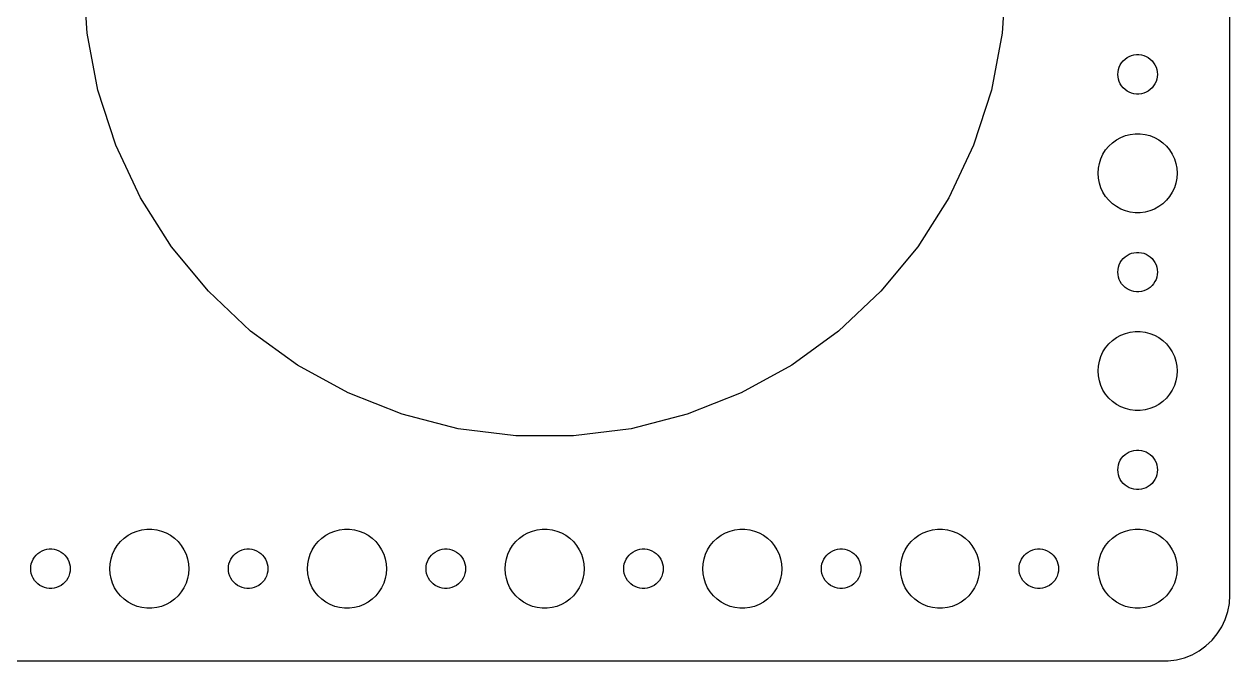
# Model space of a CAD drawing. Header units: metres. Extents: x -90 to 90, y 62 to 280.
# Drawn here: x -2 to 89.5, y 176 to 224.3 of the extents above; entities that cross this region are included whole.
import ezdxf

# ---------------------------------------------------------------- set-up
doc = ezdxf.new("R2010")
doc.units = ezdxf.units.M

msp = doc.modelspace()

# ---------------------------------------------------------------- linework, layer by layer
for p, q in [((89.5, 181), (89.5, 275)), ((2.77597, 223.613), (2.5, 228)), ((72.5, 228), (72.224, 223.613)), ((3.59958, 219.296), (2.77597, 223.613)), ((72.224, 223.613), (71.4004, 219.296)), ((81.2865, 221.382), (81.4065, 221.527)), ((81.4065, 221.527), (81.5439, 221.656)), ((81.5439, 221.656), (81.6963, 221.766)), ((81.6963, 221.766), (81.8613, 221.857)), ((81.8613, 221.857), (82.0365, 221.927)), ((82.0365, 221.927), (82.2189, 221.973)), ((82.2189, 221.973), (82.4058, 221.997)), ((82.4058, 221.997), (82.5942, 221.997)), ((82.5942, 221.997), (82.7811, 221.973)), ((82.7811, 221.973), (82.9635, 221.927)), ((82.9635, 221.927), (83.1387, 221.857)), ((83.1387, 221.857), (83.3037, 221.766)), ((83.3037, 221.766), (83.4561, 221.656)), ((83.4561, 221.656), (83.5934, 221.527)), ((83.5934, 221.527), (83.7135, 221.382)), ((81, 220.5), (81.0118, 220.688)), ((81.0118, 220.688), (81.0471, 220.873)), ((81.0471, 220.873), (81.1053, 221.052)), ((81.1053, 221.052), (81.1855, 221.223)), ((81.1855, 221.223), (81.2865, 221.382)), ((83.7135, 221.382), (83.8145, 221.223)), ((83.8145, 221.223), (83.8947, 221.052)), ((83.8947, 221.052), (83.9529, 220.873)), ((83.9529, 220.873), (83.9882, 220.688)), ((83.9882, 220.688), (84, 220.5)), ((81.0118, 220.312), (81, 220.5)), ((81.0471, 220.127), (81.0118, 220.312)), ((81.1053, 219.948), (81.0471, 220.127)), ((81.1855, 219.777), (81.1053, 219.948)), ((81.2865, 219.618), (81.1855, 219.777)), ((81.4065, 219.473), (81.2865, 219.618)), ((83.7135, 219.618), (83.5934, 219.473)), ((83.8145, 219.777), (83.7135, 219.618)), ((83.8947, 219.948), (83.8145, 219.777)), ((83.9529, 220.127), (83.8947, 219.948)), ((83.9882, 220.312), (83.9529, 220.127)), ((84, 220.5), (83.9882, 220.312)), ((4.95781, 215.116), (3.59958, 219.296)), ((71.4004, 219.296), (70.0422, 215.116)), ((81.5439, 219.344), (81.4065, 219.473)), ((81.6963, 219.234), (81.5439, 219.344)), ((81.8613, 219.143), (81.6963, 219.234)), ((82.0365, 219.073), (81.8613, 219.143)), ((82.2189, 219.027), (82.0365, 219.073)), ((82.4058, 219.003), (82.2189, 219.027)), ((82.5942, 219.003), (82.4058, 219.003)), ((82.7811, 219.027), (82.5942, 219.003)), ((82.9635, 219.073), (82.7811, 219.027)), ((83.1387, 219.143), (82.9635, 219.073)), ((83.3037, 219.234), (83.1387, 219.143)), ((83.4561, 219.344), (83.3037, 219.234)), ((83.5934, 219.473), (83.4561, 219.344)), ((81.573, 215.853), (81.9379, 215.947)), ((81.9379, 215.947), (82.3116, 215.994)), ((82.3116, 215.994), (82.6884, 215.994)), ((82.6884, 215.994), (83.0621, 215.947)), ((83.0621, 215.947), (83.427, 215.853)), ((6.82925, 211.139), (4.95781, 215.116)), ((70.0422, 215.116), (68.1707, 211.139)), ((80.073, 214.763), (80.3131, 215.054)), ((80.3131, 215.054), (80.5877, 215.312)), ((80.5877, 215.312), (80.8925, 215.533)), ((80.8925, 215.533), (81.2227, 215.714)), ((81.2227, 215.714), (81.573, 215.853)), ((83.427, 215.853), (83.7773, 215.714)), ((83.7773, 215.714), (84.1075, 215.533)), ((84.1075, 215.533), (84.4123, 215.312)), ((84.4123, 215.312), (84.6869, 215.054)), ((84.6869, 215.054), (84.927, 214.763)), ((79.7107, 214.104), (79.8711, 214.445)), ((79.8711, 214.445), (80.073, 214.763)), ((84.927, 214.763), (85.1289, 214.445)), ((85.1289, 214.445), (85.2893, 214.104)), ((79.5, 213), (79.5237, 213.376)), ((79.5237, 213.376), (79.5943, 213.746)), ((79.5943, 213.746), (79.7107, 214.104)), ((85.2893, 214.104), (85.4057, 213.746)), ((85.4057, 213.746), (85.4763, 213.376)), ((85.4763, 213.376), (85.5, 213)), ((79.5237, 212.624), (79.5, 213)), ((79.5943, 212.254), (79.5237, 212.624)), ((85.4763, 212.624), (85.4057, 212.254)), ((85.5, 213), (85.4763, 212.624)), ((79.7107, 211.896), (79.5943, 212.254)), ((79.8711, 211.555), (79.7107, 211.896)), ((80.073, 211.237), (79.8711, 211.555)), ((85.1289, 211.555), (84.927, 211.237)), ((85.2893, 211.896), (85.1289, 211.555)), ((85.4057, 212.254), (85.2893, 211.896)), ((9.1844, 207.428), (6.82925, 211.139)), ((68.1707, 211.139), (65.8156, 207.428)), ((80.3131, 210.946), (80.073, 211.237)), ((80.5877, 210.688), (80.3131, 210.946)), ((80.8925, 210.467), (80.5877, 210.688)), ((81.2227, 210.286), (80.8925, 210.467)), ((84.1075, 210.467), (83.7773, 210.286)), ((84.4123, 210.688), (84.1075, 210.467)), ((84.6869, 210.946), (84.4123, 210.688)), ((84.927, 211.237), (84.6869, 210.946)), ((81.573, 210.147), (81.2227, 210.286)), ((81.9379, 210.053), (81.573, 210.147)), ((82.3116, 210.006), (81.9379, 210.053)), ((82.6884, 210.006), (82.3116, 210.006)), ((83.0621, 210.053), (82.6884, 210.006)), ((83.427, 210.147), (83.0621, 210.053)), ((83.7773, 210.286), (83.427, 210.147)), ((11.9861, 204.041), (9.1844, 207.428)), ((65.8156, 207.428), (63.0139, 204.041)), ((81.6963, 206.766), (81.8613, 206.857)), ((81.8613, 206.857), (82.0365, 206.927)), ((82.0365, 206.927), (82.2189, 206.973)), ((82.2189, 206.973), (82.4058, 206.997)), ((82.4058, 206.997), (82.5942, 206.997)), ((82.5942, 206.997), (82.7811, 206.973)), ((82.7811, 206.973), (82.9635, 206.927)), ((82.9635, 206.927), (83.1387, 206.857)), ((83.1387, 206.857), (83.3037, 206.766)), ((81.0471, 205.873), (81.1053, 206.052)), ((81.1053, 206.052), (81.1855, 206.223)), ((81.1855, 206.223), (81.2865, 206.382)), ((81.2865, 206.382), (81.4065, 206.527)), ((81.4065, 206.527), (81.5439, 206.656)), ((81.5439, 206.656), (81.6963, 206.766)), ((83.3037, 206.766), (83.4561, 206.656)), ((83.4561, 206.656), (83.5934, 206.527)), ((83.5934, 206.527), (83.7135, 206.382)), ((83.7135, 206.382), (83.8145, 206.223)), ((83.8145, 206.223), (83.8947, 206.052)), ((83.8947, 206.052), (83.9529, 205.873)), ((81, 205.5), (81.0118, 205.688)), ((81.0118, 205.312), (81, 205.5)), ((81.0118, 205.688), (81.0471, 205.873)), ((81.0471, 205.127), (81.0118, 205.312)), ((81.1053, 204.948), (81.0471, 205.127)), ((83.9529, 205.127), (83.8947, 204.948)), ((83.9529, 205.873), (83.9882, 205.688)), ((83.9882, 205.312), (83.9529, 205.127)), ((83.9882, 205.688), (84, 205.5)), ((84, 205.5), (83.9882, 205.312)), ((81.1855, 204.777), (81.1053, 204.948)), ((81.2865, 204.618), (81.1855, 204.777)), ((81.4065, 204.473), (81.2865, 204.618)), ((81.5439, 204.344), (81.4065, 204.473)), ((81.6963, 204.234), (81.5439, 204.344)), ((81.8613, 204.143), (81.6963, 204.234)), ((82.0365, 204.073), (81.8613, 204.143)), ((82.2189, 204.027), (82.0365, 204.073)), ((82.9635, 204.073), (82.7811, 204.027)), ((83.1387, 204.143), (82.9635, 204.073)), ((83.3037, 204.234), (83.1387, 204.143)), ((83.4561, 204.344), (83.3037, 204.234)), ((83.5934, 204.473), (83.4561, 204.344)), ((83.7135, 204.618), (83.5934, 204.473)), ((83.8145, 204.777), (83.7135, 204.618)), ((83.8947, 204.948), (83.8145, 204.777)), ((15.1902, 201.032), (11.9861, 204.041)), ((63.0139, 204.041), (59.8098, 201.032)), ((82.4058, 204.003), (82.2189, 204.027)), ((82.5942, 204.003), (82.4058, 204.003)), ((82.7811, 204.027), (82.5942, 204.003)), ((18.746, 198.449), (15.1902, 201.032)), ((59.8098, 201.032), (56.2539, 198.449)), ((80.5877, 200.312), (80.8925, 200.533)), ((80.8925, 200.533), (81.2227, 200.714)), ((81.2227, 200.714), (81.573, 200.853)), ((81.573, 200.853), (81.9379, 200.947)), ((81.9379, 200.947), (82.3116, 200.994)), ((82.3116, 200.994), (82.6884, 200.994)), ((82.6884, 200.994), (83.0621, 200.947)), ((83.0621, 200.947), (83.427, 200.853)), ((83.427, 200.853), (83.7773, 200.714)), ((83.7773, 200.714), (84.1075, 200.533)), ((84.1075, 200.533), (84.4123, 200.312)), ((79.8711, 199.445), (80.073, 199.763)), ((80.073, 199.763), (80.3131, 200.054)), ((80.3131, 200.054), (80.5877, 200.312)), ((84.4123, 200.312), (84.6869, 200.054)), ((84.6869, 200.054), (84.927, 199.763)), ((84.927, 199.763), (85.1289, 199.445)), ((79.5237, 198.376), (79.5943, 198.746)), ((79.5943, 198.746), (79.7107, 199.104)), ((79.7107, 199.104), (79.8711, 199.445)), ((85.1289, 199.445), (85.2893, 199.104)), ((85.2893, 199.104), (85.4057, 198.746)), ((85.4057, 198.746), (85.4763, 198.376)), ((22.5977, 196.331), (18.746, 198.449)), ((56.2539, 198.449), (52.4023, 196.331)), ((79.5, 198), (79.5237, 198.376)), ((79.5237, 197.624), (79.5, 198)), ((85.4763, 198.376), (85.5, 198)), ((85.5, 198), (85.4763, 197.624)), ((79.5943, 197.254), (79.5237, 197.624)), ((79.7107, 196.896), (79.5943, 197.254)), ((79.8711, 196.555), (79.7107, 196.896)), ((85.2893, 196.896), (85.1289, 196.555)), ((85.4057, 197.254), (85.2893, 196.896)), ((85.4763, 197.624), (85.4057, 197.254)), ((26.6844, 194.713), (22.5977, 196.331)), ((52.4023, 196.331), (48.3156, 194.713)), ((80.073, 196.237), (79.8711, 196.555)), ((80.3131, 195.946), (80.073, 196.237)), ((80.5877, 195.688), (80.3131, 195.946)), ((84.6869, 195.946), (84.4123, 195.688)), ((84.927, 196.237), (84.6869, 195.946)), ((85.1289, 196.555), (84.927, 196.237)), ((80.8925, 195.467), (80.5877, 195.688)), ((81.2227, 195.286), (80.8925, 195.467)), ((81.573, 195.147), (81.2227, 195.286)), ((81.9379, 195.053), (81.573, 195.147)), ((82.3116, 195.006), (81.9379, 195.053)), ((82.6884, 195.006), (82.3116, 195.006)), ((83.0621, 195.053), (82.6884, 195.006)), ((83.427, 195.147), (83.0621, 195.053)), ((83.7773, 195.286), (83.427, 195.147)), ((84.1075, 195.467), (83.7773, 195.286)), ((84.4123, 195.688), (84.1075, 195.467)), ((30.9417, 193.62), (26.6844, 194.713)), ((48.3156, 194.713), (44.0583, 193.62)), ((35.3023, 193.069), (30.9417, 193.62)), ((39.6977, 193.069), (35.3023, 193.069)), ((44.0583, 193.62), (39.6977, 193.069)), ((81.1855, 191.223), (81.2865, 191.382)), ((81.2865, 191.382), (81.4065, 191.527)), ((81.4065, 191.527), (81.5439, 191.656)), ((81.5439, 191.656), (81.6963, 191.766)), ((81.6963, 191.766), (81.8613, 191.857)), ((81.8613, 191.857), (82.0365, 191.927)), ((82.0365, 191.927), (82.2189, 191.973)), ((82.2189, 191.973), (82.4058, 191.997)), ((82.4058, 191.997), (82.5942, 191.997)), ((82.5942, 191.997), (82.7811, 191.973)), ((82.7811, 191.973), (82.9635, 191.927)), ((82.9635, 191.927), (83.1387, 191.857)), ((83.1387, 191.857), (83.3037, 191.766)), ((83.3037, 191.766), (83.4561, 191.656)), ((83.4561, 191.656), (83.5934, 191.527)), ((83.5934, 191.527), (83.7135, 191.382)), ((83.7135, 191.382), (83.8145, 191.223)), ((81, 190.5), (81.0118, 190.688)), ((81.0118, 190.312), (81, 190.5)), ((81.0118, 190.688), (81.0471, 190.873)), ((81.0471, 190.873), (81.1053, 191.052)), ((81.1053, 191.052), (81.1855, 191.223)), ((83.8145, 191.223), (83.8947, 191.052)), ((83.8947, 191.052), (83.9529, 190.873)), ((83.9529, 190.873), (83.9882, 190.688)), ((83.9882, 190.688), (84, 190.5)), ((84, 190.5), (83.9882, 190.312)), ((81.0471, 190.127), (81.0118, 190.312)), ((81.1053, 189.948), (81.0471, 190.127)), ((81.1855, 189.777), (81.1053, 189.948)), ((81.2865, 189.618), (81.1855, 189.777)), ((81.4065, 189.473), (81.2865, 189.618)), ((81.5439, 189.344), (81.4065, 189.473)), ((83.5934, 189.473), (83.4561, 189.344)), ((83.7135, 189.618), (83.5934, 189.473)), ((83.8145, 189.777), (83.7135, 189.618)), ((83.8947, 189.948), (83.8145, 189.777)), ((83.9529, 190.127), (83.8947, 189.948)), ((83.9882, 190.312), (83.9529, 190.127)), ((81.6963, 189.234), (81.5439, 189.344)), ((81.8613, 189.143), (81.6963, 189.234)), ((82.0365, 189.073), (81.8613, 189.143)), ((82.2189, 189.027), (82.0365, 189.073)), ((82.4058, 189.003), (82.2189, 189.027)), ((82.5942, 189.003), (82.4058, 189.003)), ((82.7811, 189.027), (82.5942, 189.003)), ((82.9635, 189.073), (82.7811, 189.027)), ((83.1387, 189.143), (82.9635, 189.073)), ((83.3037, 189.234), (83.1387, 189.143)), ((83.4561, 189.344), (83.3037, 189.234)), ((6.22266, 185.714), (6.57294, 185.853)), ((6.57294, 185.853), (6.93785, 185.947)), ((6.93785, 185.947), (7.31161, 185.994)), ((7.31161, 185.994), (7.68837, 185.994)), ((7.68837, 185.994), (8.06213, 185.947)), ((8.06213, 185.947), (8.42705, 185.853)), ((8.42705, 185.853), (8.77733, 185.714)), ((21.2227, 185.714), (21.5729, 185.853)), ((21.5729, 185.853), (21.9379, 185.947)), ((21.9379, 185.947), (22.3116, 185.994)), ((22.3116, 185.994), (22.6884, 185.994)), ((22.6884, 185.994), (23.0621, 185.947)), ((23.0621, 185.947), (23.427, 185.853)), ((23.427, 185.853), (23.7773, 185.714)), ((36.2227, 185.714), (36.5729, 185.853)), ((36.5729, 185.853), (36.9379, 185.947)), ((36.9379, 185.947), (37.3116, 185.994)), ((37.3116, 185.994), (37.6884, 185.994)), ((37.6884, 185.994), (38.0621, 185.947)), ((38.0621, 185.947), (38.427, 185.853)), ((38.427, 185.853), (38.7773, 185.714)), ((51.2227, 185.714), (51.5729, 185.853)), ((51.5729, 185.853), (51.9379, 185.947)), ((51.9379, 185.947), (52.3116, 185.994)), ((52.3116, 185.994), (52.6884, 185.994)), ((52.6884, 185.994), (53.0621, 185.947)), ((53.0621, 185.947), (53.427, 185.853)), ((53.427, 185.853), (53.7773, 185.714)), ((66.2227, 185.714), (66.573, 185.853)), ((66.573, 185.853), (66.9379, 185.947)), ((66.9379, 185.947), (67.3116, 185.994)), ((67.3116, 185.994), (67.6884, 185.994)), ((67.6884, 185.994), (68.0621, 185.947)), ((68.0621, 185.947), (68.427, 185.853)), ((68.427, 185.853), (68.7773, 185.714)), ((81.2227, 185.714), (81.573, 185.853)), ((81.573, 185.853), (81.9379, 185.947)), ((81.9379, 185.947), (82.3116, 185.994)), ((82.3116, 185.994), (82.6884, 185.994)), ((82.6884, 185.994), (83.0621, 185.947)), ((83.0621, 185.947), (83.427, 185.853)), ((83.427, 185.853), (83.7773, 185.714)), ((5.07294, 184.763), (5.31308, 185.054)), ((5.31308, 185.054), (5.58772, 185.312)), ((5.58772, 185.312), (5.89252, 185.533)), ((5.89252, 185.533), (6.22266, 185.714)), ((8.77733, 185.714), (9.10747, 185.533)), ((9.10747, 185.533), (9.41226, 185.312)), ((9.41226, 185.312), (9.6869, 185.054)), ((9.6869, 185.054), (9.92705, 184.763)), ((20.0729, 184.763), (20.3131, 185.054)), ((20.3131, 185.054), (20.5877, 185.312)), ((20.5877, 185.312), (20.8925, 185.533)), ((20.8925, 185.533), (21.2227, 185.714)), ((23.7773, 185.714), (24.1075, 185.533)), ((24.1075, 185.533), (24.4123, 185.312)), ((24.4123, 185.312), (24.6869, 185.054)), ((24.6869, 185.054), (24.927, 184.763)), ((35.0729, 184.763), (35.3131, 185.054)), ((35.3131, 185.054), (35.5877, 185.312)), ((35.5877, 185.312), (35.8925, 185.533)), ((35.8925, 185.533), (36.2227, 185.714)), ((38.7773, 185.714), (39.1075, 185.533)), ((39.1075, 185.533), (39.4123, 185.312)), ((39.4123, 185.312), (39.6869, 185.054)), ((39.6869, 185.054), (39.927, 184.763)), ((50.0729, 184.763), (50.3131, 185.054)), ((50.3131, 185.054), (50.5877, 185.312)), ((50.5877, 185.312), (50.8925, 185.533)), ((50.8925, 185.533), (51.2227, 185.714)), ((53.7773, 185.714), (54.1075, 185.533)), ((54.1075, 185.533), (54.4123, 185.312)), ((54.4123, 185.312), (54.6869, 185.054)), ((54.6869, 185.054), (54.927, 184.763)), ((65.073, 184.763), (65.3131, 185.054)), ((65.3131, 185.054), (65.5877, 185.312)), ((65.5877, 185.312), (65.8925, 185.533)), ((65.8925, 185.533), (66.2227, 185.714)), ((68.7773, 185.714), (69.1075, 185.533)), ((69.1075, 185.533), (69.4123, 185.312)), ((69.4123, 185.312), (69.6869, 185.054)), ((69.6869, 185.054), (69.927, 184.763)), ((80.073, 184.763), (80.3131, 185.054)), ((80.3131, 185.054), (80.5877, 185.312)), ((80.5877, 185.312), (80.8925, 185.533)), ((80.8925, 185.533), (81.2227, 185.714)), ((83.7773, 185.714), (84.1075, 185.533)), ((84.1075, 185.533), (84.4123, 185.312)), ((84.4123, 185.312), (84.6869, 185.054)), ((84.6869, 185.054), (84.927, 184.763)), ((-1.21352, 183.882), (-1.09344, 184.027)), ((-1.09344, 184.027), (-0.95613, 184.156)), ((-0.95613, 184.156), (-0.80373, 184.266)), ((-0.80373, 184.266), (-0.63866, 184.357)), ((-0.63866, 184.357), (-0.46352, 184.427)), ((-0.46352, 184.427), (-0.28107, 184.473)), ((-0.28107, 184.473), (-0.09418, 184.497)), ((-0.09418, 184.497), (0.09418, 184.497)), ((0.09418, 184.497), (0.28107, 184.473)), ((0.28107, 184.473), (0.46352, 184.427)), ((0.46352, 184.427), (0.63866, 184.357)), ((0.63866, 184.357), (0.80373, 184.266)), ((0.80373, 184.266), (0.95613, 184.156)), ((0.95613, 184.156), (1.09344, 184.027)), ((1.09344, 184.027), (1.21352, 183.882)), ((4.59424, 183.746), (4.71066, 184.104)), ((4.71066, 184.104), (4.87108, 184.445)), ((4.87108, 184.445), (5.07294, 184.763)), ((9.92705, 184.763), (10.1289, 184.445)), ((10.1289, 184.445), (10.2893, 184.104)), ((10.2893, 184.104), (10.4057, 183.746)), ((13.7865, 183.882), (13.9065, 184.027)), ((13.9065, 184.027), (14.0439, 184.156)), ((14.0439, 184.156), (14.1963, 184.266)), ((14.1963, 184.266), (14.3613, 184.357)), ((14.3613, 184.357), (14.5365, 184.427)), ((14.5365, 184.427), (14.7189, 184.473)), ((14.7189, 184.473), (14.9058, 184.497)), ((14.9058, 184.497), (15.0942, 184.497)), ((15.0942, 184.497), (15.2811, 184.473)), ((15.2811, 184.473), (15.4635, 184.427)), ((15.4635, 184.427), (15.6387, 184.357)), ((15.6387, 184.357), (15.8037, 184.266)), ((15.8037, 184.266), (15.9561, 184.156)), ((15.9561, 184.156), (16.0934, 184.027)), ((16.0934, 184.027), (16.2135, 183.882)), ((19.5942, 183.746), (19.7107, 184.104)), ((19.7107, 184.104), (19.8711, 184.445)), ((19.8711, 184.445), (20.0729, 184.763)), ((24.927, 184.763), (25.1289, 184.445)), ((25.1289, 184.445), (25.2893, 184.104)), ((25.2893, 184.104), (25.4057, 183.746)), ((28.7865, 183.882), (28.9065, 184.027)), ((28.9065, 184.027), (29.0439, 184.156)), ((29.0439, 184.156), (29.1963, 184.266)), ((29.1963, 184.266), (29.3613, 184.357)), ((29.3613, 184.357), (29.5365, 184.427)), ((29.5365, 184.427), (29.7189, 184.473)), ((29.7189, 184.473), (29.9058, 184.497)), ((29.9058, 184.497), (30.0942, 184.497)), ((30.0942, 184.497), (30.2811, 184.473)), ((30.2811, 184.473), (30.4635, 184.427)), ((30.4635, 184.427), (30.6387, 184.357)), ((30.6387, 184.357), (30.8037, 184.266)), ((30.8037, 184.266), (30.9561, 184.156)), ((30.9561, 184.156), (31.0934, 184.027)), ((31.0934, 184.027), (31.2135, 183.882)), ((34.5942, 183.746), (34.7107, 184.104)), ((34.7107, 184.104), (34.8711, 184.445)), ((34.8711, 184.445), (35.0729, 184.763)), ((39.927, 184.763), (40.1289, 184.445)), ((40.1289, 184.445), (40.2893, 184.104)), ((40.2893, 184.104), (40.4057, 183.746)), ((43.7865, 183.882), (43.9065, 184.027)), ((43.9065, 184.027), (44.0439, 184.156)), ((44.0439, 184.156), (44.1963, 184.266)), ((44.1963, 184.266), (44.3613, 184.357)), ((44.3613, 184.357), (44.5365, 184.427)), ((44.5365, 184.427), (44.7189, 184.473)), ((44.7189, 184.473), (44.9058, 184.497)), ((44.9058, 184.497), (45.0942, 184.497)), ((45.0942, 184.497), (45.2811, 184.473)), ((45.2811, 184.473), (45.4635, 184.427)), ((45.4635, 184.427), (45.6387, 184.357)), ((45.6387, 184.357), (45.8037, 184.266)), ((45.8037, 184.266), (45.9561, 184.156)), ((45.9561, 184.156), (46.0934, 184.027)), ((46.0934, 184.027), (46.2135, 183.882)), ((49.5942, 183.746), (49.7107, 184.104)), ((49.7107, 184.104), (49.8711, 184.445)), ((49.8711, 184.445), (50.0729, 184.763)), ((54.927, 184.763), (55.1289, 184.445)), ((55.1289, 184.445), (55.2893, 184.104)), ((55.2893, 184.104), (55.4057, 183.746)), ((58.7865, 183.882), (58.9065, 184.027)), ((58.9065, 184.027), (59.0439, 184.156)), ((59.0439, 184.156), (59.1963, 184.266)), ((59.1963, 184.266), (59.3613, 184.357)), ((59.3613, 184.357), (59.5365, 184.427)), ((59.5365, 184.427), (59.7189, 184.473)), ((59.7189, 184.473), (59.9058, 184.497)), ((59.9058, 184.497), (60.0942, 184.497)), ((60.0942, 184.497), (60.2811, 184.473)), ((60.2811, 184.473), (60.4635, 184.427)), ((60.4635, 184.427), (60.6387, 184.357)), ((60.6387, 184.357), (60.8037, 184.266)), ((60.8037, 184.266), (60.9561, 184.156)), ((60.9561, 184.156), (61.0934, 184.027)), ((61.0934, 184.027), (61.2135, 183.882)), ((64.5943, 183.746), (64.7107, 184.104)), ((64.7107, 184.104), (64.8711, 184.445)), ((64.8711, 184.445), (65.073, 184.763)), ((69.927, 184.763), (70.1289, 184.445)), ((70.1289, 184.445), (70.2893, 184.104)), ((70.2893, 184.104), (70.4057, 183.746)), ((73.7865, 183.882), (73.9065, 184.027)), ((73.9065, 184.027), (74.0439, 184.156)), ((74.0439, 184.156), (74.1963, 184.266)), ((74.1963, 184.266), (74.3613, 184.357)), ((74.3613, 184.357), (74.5365, 184.427)), ((74.5365, 184.427), (74.7189, 184.473)), ((74.7189, 184.473), (74.9058, 184.497)), ((74.9058, 184.497), (75.0942, 184.497)), ((75.0942, 184.497), (75.2811, 184.473)), ((75.2811, 184.473), (75.4635, 184.427)), ((75.4635, 184.427), (75.6387, 184.357)), ((75.6387, 184.357), (75.8037, 184.266)), ((75.8037, 184.266), (75.9561, 184.156)), ((75.9561, 184.156), (76.0934, 184.027)), ((76.0934, 184.027), (76.2135, 183.882)), ((79.5943, 183.746), (79.7107, 184.104)), ((79.7107, 184.104), (79.8711, 184.445)), ((79.8711, 184.445), (80.073, 184.763)), ((84.927, 184.763), (85.1289, 184.445)), ((85.1289, 184.445), (85.2893, 184.104)), ((85.2893, 184.104), (85.4057, 183.746)), ((-1.5, 183), (-1.48816, 183.188)), ((-1.48816, 182.812), (-1.5, 183)), ((-1.48816, 183.188), (-1.45287, 183.373)), ((-1.45287, 183.373), (-1.39465, 183.552)), ((-1.39465, 183.552), (-1.31445, 183.723)), ((-1.31445, 183.723), (-1.21352, 183.882)), ((1.21352, 183.882), (1.31445, 183.723)), ((1.31445, 183.723), (1.39465, 183.552)), ((1.39465, 183.552), (1.45287, 183.373)), ((1.45287, 183.373), (1.48816, 183.188)), ((1.48816, 183.188), (1.5, 183)), ((1.5, 183), (1.48816, 182.812)), ((4.5, 183), (4.52365, 183.376)), ((4.52365, 182.624), (4.5, 183)), ((4.52365, 183.376), (4.59424, 183.746)), ((10.4057, 183.746), (10.4763, 183.376)), ((10.4763, 183.376), (10.5, 183)), ((10.5, 183), (10.4763, 182.624)), ((13.5, 183), (13.5118, 183.188)), ((13.5118, 182.812), (13.5, 183)), ((13.5118, 183.188), (13.5471, 183.373)), ((13.5471, 183.373), (13.6053, 183.552)), ((13.6053, 183.552), (13.6855, 183.723)), ((13.6855, 183.723), (13.7865, 183.882)), ((16.2135, 183.882), (16.3145, 183.723)), ((16.3145, 183.723), (16.3947, 183.552)), ((16.3947, 183.552), (16.4529, 183.373)), ((16.4529, 183.373), (16.4882, 183.188)), ((16.4882, 183.188), (16.5, 183)), ((16.5, 183), (16.4882, 182.812)), ((19.5, 183), (19.5237, 183.376)), ((19.5237, 182.624), (19.5, 183)), ((19.5237, 183.376), (19.5942, 183.746)), ((25.4057, 183.746), (25.4763, 183.376)), ((25.4763, 183.376), (25.5, 183)), ((25.5, 183), (25.4763, 182.624)), ((28.5, 183), (28.5118, 183.188)), ((28.5118, 182.812), (28.5, 183)), ((28.5118, 183.188), (28.5471, 183.373)), ((28.5471, 183.373), (28.6053, 183.552)), ((28.6053, 183.552), (28.6855, 183.723)), ((28.6855, 183.723), (28.7865, 183.882)), ((31.2135, 183.882), (31.3145, 183.723)), ((31.3145, 183.723), (31.3947, 183.552)), ((31.3947, 183.552), (31.4529, 183.373)), ((31.4529, 183.373), (31.4882, 183.188)), ((31.4882, 183.188), (31.5, 183)), ((31.5, 183), (31.4882, 182.812)), ((34.5, 183), (34.5237, 183.376)), ((34.5237, 182.624), (34.5, 183)), ((34.5237, 183.376), (34.5942, 183.746)), ((40.4057, 183.746), (40.4763, 183.376)), ((40.4763, 183.376), (40.5, 183)), ((40.5, 183), (40.4763, 182.624)), ((43.5, 183), (43.5118, 183.188)), ((43.5118, 182.812), (43.5, 183)), ((43.5118, 183.188), (43.5471, 183.373)), ((43.5471, 183.373), (43.6053, 183.552)), ((43.6053, 183.552), (43.6855, 183.723)), ((43.6855, 183.723), (43.7865, 183.882)), ((46.2135, 183.882), (46.3145, 183.723)), ((46.3145, 183.723), (46.3947, 183.552)), ((46.3947, 183.552), (46.4529, 183.373)), ((46.4529, 183.373), (46.4882, 183.188)), ((46.4882, 183.188), (46.5, 183)), ((46.5, 183), (46.4882, 182.812)), ((49.5, 183), (49.5237, 183.376)), ((49.5237, 182.624), (49.5, 183)), ((49.5237, 183.376), (49.5942, 183.746)), ((55.4057, 183.746), (55.4763, 183.376)), ((55.4763, 183.376), (55.5, 183)), ((55.5, 183), (55.4763, 182.624)), ((58.5, 183), (58.5118, 183.188)), ((58.5118, 182.812), (58.5, 183)), ((58.5118, 183.188), (58.5471, 183.373)), ((58.5471, 183.373), (58.6053, 183.552)), ((58.6053, 183.552), (58.6855, 183.723)), ((58.6855, 183.723), (58.7865, 183.882)), ((61.2135, 183.882), (61.3145, 183.723)), ((61.3145, 183.723), (61.3947, 183.552)), ((61.3947, 183.552), (61.4529, 183.373)), ((61.4529, 183.373), (61.4882, 183.188)), ((61.4882, 183.188), (61.5, 183)), ((61.5, 183), (61.4882, 182.812)), ((64.5, 183), (64.5237, 183.376)), ((64.5237, 182.624), (64.5, 183)), ((64.5237, 183.376), (64.5943, 183.746)), ((70.4057, 183.746), (70.4763, 183.376)), ((70.4763, 183.376), (70.5, 183)), ((70.5, 183), (70.4763, 182.624)), ((73.5, 183), (73.5118, 183.188)), ((73.5118, 182.812), (73.5, 183)), ((73.5118, 183.188), (73.5471, 183.373)), ((73.5471, 183.373), (73.6053, 183.552)), ((73.6053, 183.552), (73.6855, 183.723)), ((73.6855, 183.723), (73.7865, 183.882)), ((76.2135, 183.882), (76.3145, 183.723)), ((76.3145, 183.723), (76.3947, 183.552)), ((76.3947, 183.552), (76.4529, 183.373)), ((76.4529, 183.373), (76.4882, 183.188)), ((76.4882, 183.188), (76.5, 183)), ((76.5, 183), (76.4882, 182.812)), ((79.5, 183), (79.5237, 183.376)), ((79.5237, 182.624), (79.5, 183)), ((79.5237, 183.376), (79.5943, 183.746)), ((85.4057, 183.746), (85.4763, 183.376)), ((85.4763, 183.376), (85.5, 183)), ((85.5, 183), (85.4763, 182.624)), ((-1.45287, 182.627), (-1.48816, 182.812)), ((-1.39465, 182.448), (-1.45287, 182.627)), ((-1.31445, 182.277), (-1.39465, 182.448)), ((-1.21352, 182.118), (-1.31445, 182.277)), ((-1.09344, 181.973), (-1.21352, 182.118)), ((1.21352, 182.118), (1.09344, 181.973)), ((1.31445, 182.277), (1.21352, 182.118)), ((1.39465, 182.448), (1.31445, 182.277)), ((1.45287, 182.627), (1.39465, 182.448)), ((1.48816, 182.812), (1.45287, 182.627)), ((4.59424, 182.254), (4.52365, 182.624)), ((4.71066, 181.896), (4.59424, 182.254)), ((10.4057, 182.254), (10.2893, 181.896)), ((10.4763, 182.624), (10.4057, 182.254)), ((13.5471, 182.627), (13.5118, 182.812)), ((13.6053, 182.448), (13.5471, 182.627)), ((13.6855, 182.277), (13.6053, 182.448)), ((13.7865, 182.118), (13.6855, 182.277)), ((13.9065, 181.973), (13.7865, 182.118)), ((16.2135, 182.118), (16.0934, 181.973)), ((16.3145, 182.277), (16.2135, 182.118)), ((16.3947, 182.448), (16.3145, 182.277)), ((16.4529, 182.627), (16.3947, 182.448)), ((16.4882, 182.812), (16.4529, 182.627)), ((19.5942, 182.254), (19.5237, 182.624)), ((19.7107, 181.896), (19.5942, 182.254)), ((25.4057, 182.254), (25.2893, 181.896)), ((25.4763, 182.624), (25.4057, 182.254)), ((28.5471, 182.627), (28.5118, 182.812)), ((28.6053, 182.448), (28.5471, 182.627)), ((28.6855, 182.277), (28.6053, 182.448)), ((28.7865, 182.118), (28.6855, 182.277)), ((28.9065, 181.973), (28.7865, 182.118)), ((31.2135, 182.118), (31.0934, 181.973)), ((31.3145, 182.277), (31.2135, 182.118)), ((31.3947, 182.448), (31.3145, 182.277)), ((31.4529, 182.627), (31.3947, 182.448)), ((31.4882, 182.812), (31.4529, 182.627)), ((34.5942, 182.254), (34.5237, 182.624)), ((34.7107, 181.896), (34.5942, 182.254)), ((40.4057, 182.254), (40.2893, 181.896)), ((40.4763, 182.624), (40.4057, 182.254)), ((43.5471, 182.627), (43.5118, 182.812)), ((43.6053, 182.448), (43.5471, 182.627)), ((43.6855, 182.277), (43.6053, 182.448)), ((43.7865, 182.118), (43.6855, 182.277)), ((43.9065, 181.973), (43.7865, 182.118)), ((46.2135, 182.118), (46.0934, 181.973)), ((46.3145, 182.277), (46.2135, 182.118)), ((46.3947, 182.448), (46.3145, 182.277)), ((46.4529, 182.627), (46.3947, 182.448)), ((46.4882, 182.812), (46.4529, 182.627)), ((49.5942, 182.254), (49.5237, 182.624)), ((49.7107, 181.896), (49.5942, 182.254)), ((55.4057, 182.254), (55.2893, 181.896)), ((55.4763, 182.624), (55.4057, 182.254)), ((58.5471, 182.627), (58.5118, 182.812)), ((58.6053, 182.448), (58.5471, 182.627)), ((58.6855, 182.277), (58.6053, 182.448)), ((58.7865, 182.118), (58.6855, 182.277)), ((58.9065, 181.973), (58.7865, 182.118)), ((61.2135, 182.118), (61.0934, 181.973)), ((61.3145, 182.277), (61.2135, 182.118)), ((61.3947, 182.448), (61.3145, 182.277)), ((61.4529, 182.627), (61.3947, 182.448)), ((61.4882, 182.812), (61.4529, 182.627)), ((64.5943, 182.254), (64.5237, 182.624)), ((64.7107, 181.896), (64.5943, 182.254)), ((70.4057, 182.254), (70.2893, 181.896)), ((70.4763, 182.624), (70.4057, 182.254)), ((73.5471, 182.627), (73.5118, 182.812)), ((73.6053, 182.448), (73.5471, 182.627)), ((73.6855, 182.277), (73.6053, 182.448)), ((73.7865, 182.118), (73.6855, 182.277)), ((73.9065, 181.973), (73.7865, 182.118)), ((76.2135, 182.118), (76.0934, 181.973)), ((76.3145, 182.277), (76.2135, 182.118)), ((76.3947, 182.448), (76.3145, 182.277)), ((76.4529, 182.627), (76.3947, 182.448)), ((76.4882, 182.812), (76.4529, 182.627)), ((79.5943, 182.254), (79.5237, 182.624)), ((79.7107, 181.896), (79.5943, 182.254)), ((85.4057, 182.254), (85.2893, 181.896)), ((85.4763, 182.624), (85.4057, 182.254)), ((-0.95613, 181.844), (-1.09344, 181.973)), ((-0.80373, 181.734), (-0.95613, 181.844)), ((-0.63866, 181.643), (-0.80373, 181.734)), ((-0.46352, 181.573), (-0.63866, 181.643)), ((-0.28107, 181.527), (-0.46352, 181.573)), ((-0.09418, 181.503), (-0.28107, 181.527)), ((0.09418, 181.503), (-0.09418, 181.503)), ((0.28107, 181.527), (0.09418, 181.503)), ((0.46352, 181.573), (0.28107, 181.527)), ((0.63866, 181.643), (0.46352, 181.573)), ((0.80373, 181.734), (0.63866, 181.643)), ((0.95613, 181.844), (0.80373, 181.734)), ((1.09344, 181.973), (0.95613, 181.844)), ((4.87108, 181.555), (4.71066, 181.896)), ((5.07294, 181.237), (4.87108, 181.555)), ((5.31308, 180.946), (5.07294, 181.237)), ((9.92705, 181.237), (9.6869, 180.946)), ((10.1289, 181.555), (9.92705, 181.237)), ((10.2893, 181.896), (10.1289, 181.555)), ((14.0439, 181.844), (13.9065, 181.973)), ((14.1963, 181.734), (14.0439, 181.844)), ((14.3613, 181.643), (14.1963, 181.734)), ((14.5365, 181.573), (14.3613, 181.643)), ((14.7189, 181.527), (14.5365, 181.573)), ((14.9058, 181.503), (14.7189, 181.527)), ((15.0942, 181.503), (14.9058, 181.503)), ((15.2811, 181.527), (15.0942, 181.503)), ((15.4635, 181.573), (15.2811, 181.527)), ((15.6387, 181.643), (15.4635, 181.573)), ((15.8037, 181.734), (15.6387, 181.643)), ((15.9561, 181.844), (15.8037, 181.734)), ((16.0934, 181.973), (15.9561, 181.844)), ((19.8711, 181.555), (19.7107, 181.896)), ((20.0729, 181.237), (19.8711, 181.555)), ((20.3131, 180.946), (20.0729, 181.237)), ((24.927, 181.237), (24.6869, 180.946)), ((25.1289, 181.555), (24.927, 181.237)), ((25.2893, 181.896), (25.1289, 181.555)), ((29.0439, 181.844), (28.9065, 181.973)), ((29.1963, 181.734), (29.0439, 181.844)), ((29.3613, 181.643), (29.1963, 181.734)), ((29.5365, 181.573), (29.3613, 181.643)), ((29.7189, 181.527), (29.5365, 181.573)), ((29.9058, 181.503), (29.7189, 181.527)), ((30.0942, 181.503), (29.9058, 181.503)), ((30.2811, 181.527), (30.0942, 181.503)), ((30.4635, 181.573), (30.2811, 181.527)), ((30.6387, 181.643), (30.4635, 181.573)), ((30.8037, 181.734), (30.6387, 181.643)), ((30.9561, 181.844), (30.8037, 181.734)), ((31.0934, 181.973), (30.9561, 181.844)), ((34.8711, 181.555), (34.7107, 181.896)), ((35.0729, 181.237), (34.8711, 181.555)), ((35.3131, 180.946), (35.0729, 181.237)), ((39.927, 181.237), (39.6869, 180.946)), ((40.1289, 181.555), (39.927, 181.237)), ((40.2893, 181.896), (40.1289, 181.555)), ((44.0439, 181.844), (43.9065, 181.973)), ((44.1963, 181.734), (44.0439, 181.844)), ((44.3613, 181.643), (44.1963, 181.734)), ((44.5365, 181.573), (44.3613, 181.643)), ((44.7189, 181.527), (44.5365, 181.573)), ((44.9058, 181.503), (44.7189, 181.527)), ((45.0942, 181.503), (44.9058, 181.503)), ((45.2811, 181.527), (45.0942, 181.503)), ((45.4635, 181.573), (45.2811, 181.527)), ((45.6387, 181.643), (45.4635, 181.573)), ((45.8037, 181.734), (45.6387, 181.643)), ((45.9561, 181.844), (45.8037, 181.734)), ((46.0934, 181.973), (45.9561, 181.844)), ((49.8711, 181.555), (49.7107, 181.896)), ((50.0729, 181.237), (49.8711, 181.555)), ((50.3131, 180.946), (50.0729, 181.237)), ((54.927, 181.237), (54.6869, 180.946)), ((55.1289, 181.555), (54.927, 181.237)), ((55.2893, 181.896), (55.1289, 181.555)), ((59.0439, 181.844), (58.9065, 181.973)), ((59.1963, 181.734), (59.0439, 181.844)), ((59.3613, 181.643), (59.1963, 181.734)), ((59.5365, 181.573), (59.3613, 181.643)), ((59.7189, 181.527), (59.5365, 181.573)), ((59.9058, 181.503), (59.7189, 181.527)), ((60.0942, 181.503), (59.9058, 181.503)), ((60.2811, 181.527), (60.0942, 181.503)), ((60.4635, 181.573), (60.2811, 181.527)), ((60.6387, 181.643), (60.4635, 181.573)), ((60.8037, 181.734), (60.6387, 181.643)), ((60.9561, 181.844), (60.8037, 181.734)), ((61.0934, 181.973), (60.9561, 181.844)), ((64.8711, 181.555), (64.7107, 181.896)), ((65.073, 181.237), (64.8711, 181.555)), ((65.3131, 180.946), (65.073, 181.237)), ((69.927, 181.237), (69.6869, 180.946)), ((70.1289, 181.555), (69.927, 181.237)), ((70.2893, 181.896), (70.1289, 181.555)), ((74.0439, 181.844), (73.9065, 181.973)), ((74.1963, 181.734), (74.0439, 181.844)), ((74.3613, 181.643), (74.1963, 181.734)), ((74.5365, 181.573), (74.3613, 181.643)), ((74.7189, 181.527), (74.5365, 181.573)), ((74.9058, 181.503), (74.7189, 181.527)), ((75.0942, 181.503), (74.9058, 181.503)), ((75.2811, 181.527), (75.0942, 181.503)), ((75.4635, 181.573), (75.2811, 181.527)), ((75.6387, 181.643), (75.4635, 181.573)), ((75.8037, 181.734), (75.6387, 181.643)), ((75.9561, 181.844), (75.8037, 181.734)), ((76.0934, 181.973), (75.9561, 181.844)), ((79.8711, 181.555), (79.7107, 181.896)), ((80.073, 181.237), (79.8711, 181.555)), ((80.3131, 180.946), (80.073, 181.237)), ((84.927, 181.237), (84.6869, 180.946)), ((85.1289, 181.555), (84.927, 181.237)), ((85.2893, 181.896), (85.1289, 181.555)), ((5.58772, 180.688), (5.31308, 180.946)), ((5.89252, 180.467), (5.58772, 180.688)), ((6.22266, 180.286), (5.89252, 180.467)), ((6.57294, 180.147), (6.22266, 180.286)), ((8.77733, 180.286), (8.42705, 180.147)), ((9.10747, 180.467), (8.77733, 180.286)), ((9.41226, 180.688), (9.10747, 180.467)), ((9.6869, 180.946), (9.41226, 180.688)), ((20.5877, 180.688), (20.3131, 180.946)), ((20.8925, 180.467), (20.5877, 180.688)), ((21.2227, 180.286), (20.8925, 180.467)), ((21.5729, 180.147), (21.2227, 180.286)), ((23.7773, 180.286), (23.427, 180.147)), ((24.1075, 180.467), (23.7773, 180.286)), ((24.4123, 180.688), (24.1075, 180.467)), ((24.6869, 180.946), (24.4123, 180.688)), ((35.5877, 180.688), (35.3131, 180.946)), ((35.8925, 180.467), (35.5877, 180.688)), ((36.2227, 180.286), (35.8925, 180.467)), ((36.5729, 180.147), (36.2227, 180.286)), ((38.7773, 180.286), (38.427, 180.147)), ((39.1075, 180.467), (38.7773, 180.286)), ((39.4123, 180.688), (39.1075, 180.467)), ((39.6869, 180.946), (39.4123, 180.688)), ((50.5877, 180.688), (50.3131, 180.946)), ((50.8925, 180.467), (50.5877, 180.688)), ((51.2227, 180.286), (50.8925, 180.467)), ((51.5729, 180.147), (51.2227, 180.286)), ((53.7773, 180.286), (53.427, 180.147)), ((54.1075, 180.467), (53.7773, 180.286)), ((54.4123, 180.688), (54.1075, 180.467)), ((54.6869, 180.946), (54.4123, 180.688)), ((65.5877, 180.688), (65.3131, 180.946)), ((65.8925, 180.467), (65.5877, 180.688)), ((66.2227, 180.286), (65.8925, 180.467)), ((66.573, 180.147), (66.2227, 180.286)), ((68.7773, 180.286), (68.427, 180.147)), ((69.1075, 180.467), (68.7773, 180.286)), ((69.4123, 180.688), (69.1075, 180.467)), ((69.6869, 180.946), (69.4123, 180.688)), ((80.5877, 180.688), (80.3131, 180.946)), ((80.8925, 180.467), (80.5877, 180.688)), ((81.2227, 180.286), (80.8925, 180.467)), ((81.573, 180.147), (81.2227, 180.286)), ((83.7773, 180.286), (83.427, 180.147)), ((84.1075, 180.467), (83.7773, 180.286)), ((84.4123, 180.688), (84.1075, 180.467)), ((84.6869, 180.946), (84.4123, 180.688)), ((89.3429, 179.757), (89.4606, 180.373)), ((89.4606, 180.373), (89.5, 181)), ((6.93785, 180.053), (6.57294, 180.147)), ((7.31161, 180.006), (6.93785, 180.053)), ((7.68837, 180.006), (7.31161, 180.006)), ((8.06213, 180.053), (7.68837, 180.006)), ((8.42705, 180.147), (8.06213, 180.053)), ((21.9379, 180.053), (21.5729, 180.147)), ((22.3116, 180.006), (21.9379, 180.053)), ((22.6884, 180.006), (22.3116, 180.006)), ((23.0621, 180.053), (22.6884, 180.006)), ((23.427, 180.147), (23.0621, 180.053)), ((36.9379, 180.053), (36.5729, 180.147)), ((37.3116, 180.006), (36.9379, 180.053)), ((37.6884, 180.006), (37.3116, 180.006)), ((38.0621, 180.053), (37.6884, 180.006)), ((38.427, 180.147), (38.0621, 180.053)), ((51.9379, 180.053), (51.5729, 180.147)), ((52.3116, 180.006), (51.9379, 180.053)), ((52.6884, 180.006), (52.3116, 180.006)), ((53.0621, 180.053), (52.6884, 180.006)), ((53.427, 180.147), (53.0621, 180.053)), ((66.9379, 180.053), (66.573, 180.147)), ((67.3116, 180.006), (66.9379, 180.053)), ((67.6884, 180.006), (67.3116, 180.006)), ((68.0621, 180.053), (67.6884, 180.006)), ((68.427, 180.147), (68.0621, 180.053)), ((81.9379, 180.053), (81.573, 180.147)), ((82.3116, 180.006), (81.9379, 180.053)), ((82.6884, 180.006), (82.3116, 180.006)), ((83.0621, 180.053), (82.6884, 180.006)), ((83.427, 180.147), (83.0621, 180.053)), ((89.1489, 179.159), (89.3429, 179.757)), ((88.5451, 178.061), (88.8815, 178.591)), ((88.8815, 178.591), (89.1489, 179.159)), ((87.6871, 177.147), (88.1448, 177.577)), ((88.1448, 177.577), (88.5451, 178.061)), ((86.6289, 176.476), (87.1791, 176.778)), ((87.1791, 176.778), (87.6871, 177.147)), ((-84.8139, 176.01), (84.8139, 176.01)), ((84.8139, 176.01), (85.4369, 176.089)), ((85.4369, 176.089), (86.0451, 176.245)), ((86.0451, 176.245), (86.6289, 176.476))]:
    msp.add_line(p, q)

doc.saveas('drawing.dxf')
